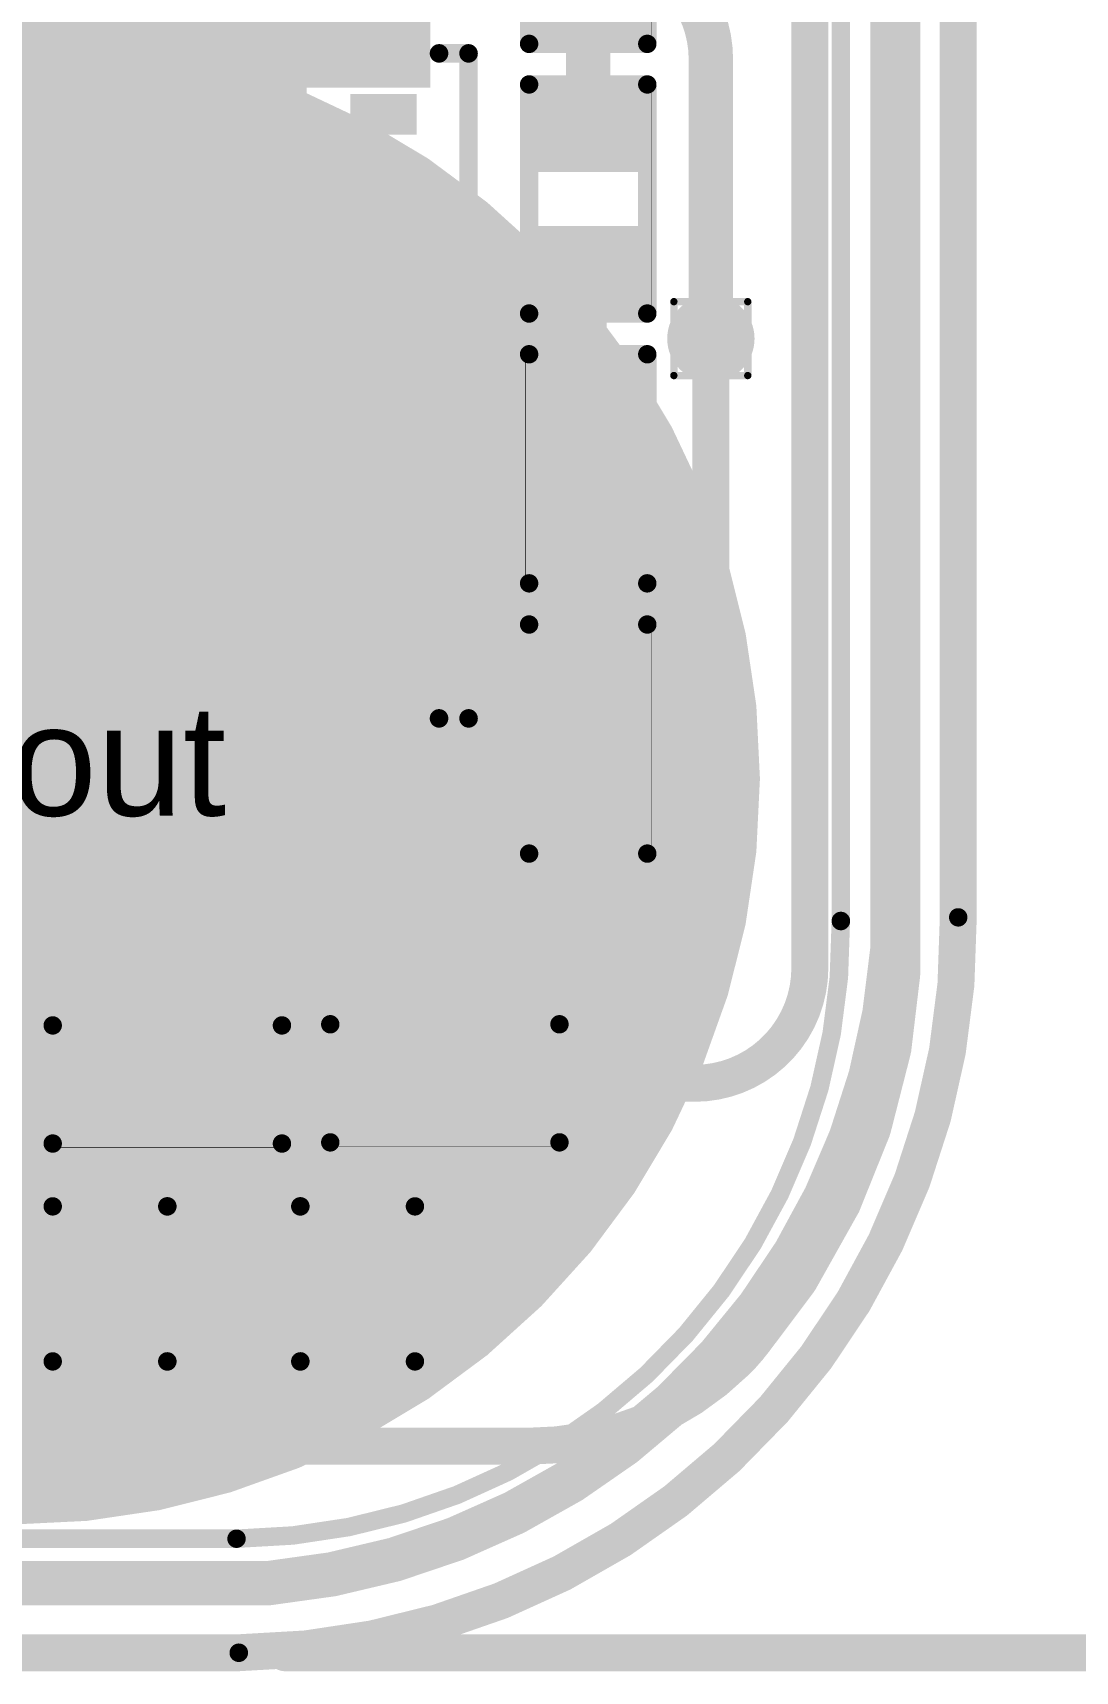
# Model space of a CAD drawing. Header units: inches. Extents: x 3 to 457, y -41 to 239.
# Drawn here: x 216.36 to 223.52, y -2.87 to 8.4 of the extents above; entities that cross this region are included whole.
import ezdxf

# ---------------------------------------------------------------- set-up
doc = ezdxf.new("R2010")
doc.units = ezdxf.units.IN
for name, color, linetype in [('Board Outline', 216, 'Continuous'), ('Bottom Layer', 5, 'Continuous'), ('Bottom Overlay', 54, 'Continuous'), ('Bottom Paste', 16, 'Continuous'), ('Bottom Solder', 6, 'Continuous'), ('Dimension', 6, 'Continuous'), ('Drill Drawing', 1, 'Continuous'), ('Fabrication', 76, 'Continuous'), ('Top Layer', 1, 'Continuous'), ('Top Overlay', 2, 'Continuous'), ('Top Paste', 8, 'Continuous'), ('Top Solder', 216, 'Continuous'), ('Via Holes', 16, 'Continuous')]:
    doc.layers.add(name, color=color, linetype=linetype)
doc.styles.add('Arial', font='', dxfattribs={"height": 0.2})
doc.styles.get('Arial').set_extended_font_data('Arial')

# ---------------------------------------------------------------- blocks, each defined once
blk = doc.blocks.new('TSSOP_14_113')
at = {"layer": 'Top Layer'}
for points in [[(-3.65, 2.175), (-2.15, 2.175), (-2.15, 1.725), (-3.65, 1.725)], [(2.15, 2.175), (3.65, 2.175), (3.65, 1.725), (2.15, 1.725)], [(-3.65, 1.525), (-2.15, 1.525), (-2.15, 1.075), (-3.65, 1.075)], [(2.15, 1.525), (3.65, 1.525), (3.65, 1.075), (2.15, 1.075)], [(-3.65, 0.875), (-2.15, 0.875), (-2.15, 0.425), (-3.65, 0.425)], [(2.15, 0.875), (3.65, 0.875), (3.65, 0.425), (2.15, 0.425)], [(-3.65, 0.225), (-2.15, 0.225), (-2.15, -0.225), (-3.65, -0.225)], [(2.15, 0.225), (3.65, 0.225), (3.65, -0.225), (2.15, -0.225)], [(-3.65, -0.425), (-2.15, -0.425), (-2.15, -0.875), (-3.65, -0.875)], [(2.15, -0.425), (3.65, -0.425), (3.65, -0.875), (2.15, -0.875)], [(-3.65, -1.075), (-2.15, -1.075), (-2.15, -1.525), (-3.65, -1.525)], [(2.15, -1.075), (3.65, -1.075), (3.65, -1.525), (2.15, -1.525)], [(-3.65, -1.725), (-2.15, -1.725), (-2.15, -2.175), (-3.65, -2.175)], [(2.15, -1.725), (3.65, -1.725), (3.65, -2.175), (2.15, -2.175)]]:
    blk.add_hatch(color=1, dxfattribs=at).paths.add_polyline_path(points)
at = {"layer": 'Top Overlay'}
blk.add_hatch(color=2, dxfattribs=at).paths.add_polyline_path([(-2.005, 1.727), (-1.725, 1.727), (-1.725, 2.184), (-2.005, 2.184)])
at = {"layer": 'Top Paste'}
for points in [[(-3.65, 2.175), (-2.15, 2.175), (-2.15, 1.725), (-3.65, 1.725)], [(2.15, 2.175), (3.65, 2.175), (3.65, 1.725), (2.15, 1.725)], [(-3.65, 1.525), (-2.15, 1.525), (-2.15, 1.075), (-3.65, 1.075)], [(2.15, 1.525), (3.65, 1.525), (3.65, 1.075), (2.15, 1.075)], [(-3.65, 0.875), (-2.15, 0.875), (-2.15, 0.425), (-3.65, 0.425)], [(2.15, 0.875), (3.65, 0.875), (3.65, 0.425), (2.15, 0.425)], [(-3.65, 0.225), (-2.15, 0.225), (-2.15, -0.225), (-3.65, -0.225)], [(2.15, 0.225), (3.65, 0.225), (3.65, -0.225), (2.15, -0.225)], [(-3.65, -0.425), (-2.15, -0.425), (-2.15, -0.875), (-3.65, -0.875)], [(2.15, -0.425), (3.65, -0.425), (3.65, -0.875), (2.15, -0.875)], [(-3.65, -1.075), (-2.15, -1.075), (-2.15, -1.525), (-3.65, -1.525)], [(2.15, -1.075), (3.65, -1.075), (3.65, -1.525), (2.15, -1.525)], [(-3.65, -1.725), (-2.15, -1.725), (-2.15, -2.175), (-3.65, -2.175)], [(2.15, -1.725), (3.65, -1.725), (3.65, -2.175), (2.15, -2.175)]]:
    blk.add_hatch(color=8, dxfattribs=at).paths.add_polyline_path(points)
at = {"layer": 'Top Solder'}
for points in [[(-3.752, 2.277), (-2.048, 2.277), (-2.048, 1.623), (-3.752, 1.623)], [(2.048, 2.277), (3.752, 2.277), (3.752, 1.623), (2.048, 1.623)], [(-3.752, 1.627), (-2.048, 1.627), (-2.048, 0.973), (-3.752, 0.973)], [(2.048, 1.627), (3.752, 1.627), (3.752, 0.973), (2.048, 0.973)], [(-3.752, 0.977), (-2.048, 0.977), (-2.048, 0.323), (-3.752, 0.323)], [(2.048, 0.977), (3.752, 0.977), (3.752, 0.323), (2.048, 0.323)], [(-3.752, 0.327), (-2.048, 0.327), (-2.048, -0.327), (-3.752, -0.327)], [(2.048, 0.327), (3.752, 0.327), (3.752, -0.327), (2.048, -0.327)], [(-3.752, -0.323), (-2.048, -0.323), (-2.048, -0.977), (-3.752, -0.977)], [(2.048, -0.323), (3.752, -0.323), (3.752, -0.977), (2.048, -0.977)], [(-3.752, -0.973), (-2.048, -0.973), (-2.048, -1.627), (-3.752, -1.627)], [(2.048, -0.973), (3.752, -0.973), (3.752, -1.627), (2.048, -1.627)], [(-3.752, -1.623), (-2.048, -1.623), (-2.048, -2.277), (-3.752, -2.277)], [(2.048, -1.623), (3.752, -1.623), (3.752, -2.277), (2.048, -2.277)]]:
    blk.add_hatch(color=216, dxfattribs=at).paths.add_polyline_path(points)
at = {"layer": 'Top Overlay'}
for points, const_width in [([(2.288, 2.54), (-2.284, 2.54)], 0.127), ([(-2.284, 2.337), (-2.284, 2.54)], 0.127), ([(2.288, 2.337), (2.288, 2.54)], 0.127), ([(-3.884, 1.956), (-4.011, 2.083)], 0.2), ([(-4.011, 1.829), (-4.011, 2.083)], 0.2), ([(-4.011, 1.829), (-3.884, 1.956)], 0.2), ([(-2.284, -2.54), (-2.284, -2.337)], 0.127), ([(2.288, -2.54), (2.288, -2.337)], 0.127), ([(2.288, -2.54), (-2.284, -2.54)], 0.127)]:
    blk.add_lwpolyline(points, dxfattribs=dict(at, const_width=const_width))
for points, const_width in [([(-2.316, 2.54, 1), (-2.252, 2.54, 1)], 0.0635), ([(-2.316, 2.54, 1), (-2.252, 2.54, 1)], 0.0635), ([(2.256, 2.54, 1), (2.32, 2.54, 1)], 0.0635), ([(2.256, 2.54, 1), (2.32, 2.54, 1)], 0.0635), ([(-2.316, 2.337, 1), (-2.252, 2.337, 1)], 0.0635), ([(2.256, 2.337, 1), (2.32, 2.337, 1)], 0.0635), ([(-4.061, 2.083, 1), (-3.961, 2.083, 1)], 0.1), ([(-4.061, 2.083, 1), (-3.961, 2.083, 1)], 0.1), ([(-3.934, 1.956, 1), (-3.834, 1.956, 1)], 0.1), ([(-3.934, 1.956, 1), (-3.834, 1.956, 1)], 0.1), ([(-4.061, 1.829, 1), (-3.961, 1.829, 1)], 0.1), ([(-4.061, 1.829, 1), (-3.961, 1.829, 1)], 0.1), ([(-2.316, -2.337, 1), (-2.252, -2.337, 1)], 0.0635), ([(2.256, -2.337, 1), (2.32, -2.337, 1)], 0.0635), ([(-2.316, -2.54, 1), (-2.252, -2.54, 1)], 0.0635), ([(-2.316, -2.54, 1), (-2.252, -2.54, 1)], 0.0635), ([(2.256, -2.54, 1), (2.32, -2.54, 1)], 0.0635), ([(2.256, -2.54, 1), (2.32, -2.54, 1)], 0.0635)]:
    blk.add_lwpolyline(points, format="xyb", close=True, dxfattribs=dict(at, const_width=const_width))
blk = doc.blocks.new('R___0402_223')
at = {"layer": 'Top Layer'}
for points in [[(-0.699, -0.318), (-0.699, 0.318), (-0.241, 0.318), (-0.241, -0.318)], [(0.241, -0.318), (0.241, 0.318), (0.699, 0.318), (0.699, -0.318)]]:
    blk.add_hatch(color=1, dxfattribs=at).paths.add_polyline_path(points)
at = {"layer": 'Top Paste'}
for points in [[(-0.699, -0.318), (-0.699, 0.318), (-0.241, 0.318), (-0.241, -0.318)], [(0.241, -0.318), (0.241, 0.318), (0.699, 0.318), (0.699, -0.318)]]:
    blk.add_hatch(color=8, dxfattribs=at).paths.add_polyline_path(points)
at = {"layer": 'Top Solder'}
for points in [[(-0.754, -0.373), (-0.754, 0.373), (-0.186, 0.373), (-0.186, -0.373)], [(0.186, -0.373), (0.186, 0.373), (0.754, 0.373), (0.754, -0.373)]]:
    blk.add_hatch(color=216, dxfattribs=at).paths.add_polyline_path(points)
at = {"layer": 'Top Overlay'}
for points, const_width in [([(-0.787, -0.406), (-0.787, 0.406)], 0.127), ([(-0.787, 0.406), (0.787, 0.406)], 0.127), ([(0.787, -0.406), (0.787, 0.406)], 0.127), ([(-0.787, -0.406), (0.787, -0.406)], 0.127), ([(-0.813, -0.432), (0.813, -0.432)], 0.00323)]:
    blk.add_lwpolyline(points, dxfattribs=dict(at, const_width=const_width))
for points, const_width in [([(-0.819, 0.406, 1), (-0.756, 0.406, 1)], 0.0635), ([(-0.819, 0.406, 1), (-0.756, 0.406, 1)], 0.0635), ([(0.756, 0.406, 1), (0.819, 0.406, 1)], 0.0635), ([(0.756, 0.406, 1), (0.819, 0.406, 1)], 0.0635), ([(-0.819, -0.406, 1), (-0.756, -0.406, 1)], 0.0635), ([(-0.819, -0.406, 1), (-0.756, -0.406, 1)], 0.0635), ([(-0.814, -0.432, 1), (-0.812, -0.432, 1)], 0.00161), ([(0.756, -0.406, 1), (0.819, -0.406, 1)], 0.0635), ([(0.756, -0.406, 1), (0.819, -0.406, 1)], 0.0635), ([(0.812, -0.432, 1), (0.814, -0.432, 1)], 0.00161)]:
    blk.add_lwpolyline(points, format="xyb", close=True, dxfattribs=dict(at, const_width=const_width))
blk = doc.blocks.new('R___0402_224')
at = {"layer": 'Top Layer'}
for points in [[(-0.699, -0.318), (-0.699, 0.318), (-0.241, 0.318), (-0.241, -0.318)], [(0.241, -0.318), (0.241, 0.318), (0.699, 0.318), (0.699, -0.318)]]:
    blk.add_hatch(color=1, dxfattribs=at).paths.add_polyline_path(points)
at = {"layer": 'Top Paste'}
for points in [[(-0.699, -0.318), (-0.699, 0.318), (-0.241, 0.318), (-0.241, -0.318)], [(0.241, -0.318), (0.241, 0.318), (0.699, 0.318), (0.699, -0.318)]]:
    blk.add_hatch(color=8, dxfattribs=at).paths.add_polyline_path(points)
at = {"layer": 'Top Solder'}
for points in [[(-0.754, -0.373), (-0.754, 0.373), (-0.186, 0.373), (-0.186, -0.373)], [(0.186, -0.373), (0.186, 0.373), (0.754, 0.373), (0.754, -0.373)]]:
    blk.add_hatch(color=216, dxfattribs=at).paths.add_polyline_path(points)
at = {"layer": 'Top Overlay'}
for points, const_width in [([(-0.787, 0.406), (-0.787, -0.406)], 0.127), ([(-0.787, 0.406), (0.787, 0.406)], 0.127), ([(0.787, 0.406), (0.787, -0.406)], 0.127), ([(-0.787, -0.406), (0.787, -0.406)], 0.127), ([(-0.813, -0.432), (0.813, -0.432)], 0.00323)]:
    blk.add_lwpolyline(points, dxfattribs=dict(at, const_width=const_width))
for points, const_width in [([(-0.819, 0.406, 1), (-0.756, 0.406, 1)], 0.0635), ([(-0.819, 0.406, 1), (-0.756, 0.406, 1)], 0.0635), ([(0.756, 0.406, 1), (0.819, 0.406, 1)], 0.0635), ([(0.756, 0.406, 1), (0.819, 0.406, 1)], 0.0635), ([(-0.819, -0.406, 1), (-0.756, -0.406, 1)], 0.0635), ([(-0.819, -0.406, 1), (-0.756, -0.406, 1)], 0.0635), ([(-0.814, -0.432, 1), (-0.812, -0.432, 1)], 0.00161), ([(0.756, -0.406, 1), (0.819, -0.406, 1)], 0.0635), ([(0.756, -0.406, 1), (0.819, -0.406, 1)], 0.0635), ([(0.812, -0.432, 1), (0.814, -0.432, 1)], 0.00161)]:
    blk.add_lwpolyline(points, format="xyb", close=True, dxfattribs=dict(at, const_width=const_width))
blk = doc.blocks.new('R___0402_225')
at = {"layer": 'Top Layer'}
for points in [[(-0.699, -0.318), (-0.699, 0.318), (-0.241, 0.318), (-0.241, -0.318)], [(0.241, -0.318), (0.241, 0.318), (0.699, 0.318), (0.699, -0.318)]]:
    blk.add_hatch(color=1, dxfattribs=at).paths.add_polyline_path(points)
at = {"layer": 'Top Paste'}
for points in [[(-0.699, -0.318), (-0.699, 0.318), (-0.241, 0.318), (-0.241, -0.318)], [(0.241, -0.318), (0.241, 0.318), (0.699, 0.318), (0.699, -0.318)]]:
    blk.add_hatch(color=8, dxfattribs=at).paths.add_polyline_path(points)
at = {"layer": 'Top Solder'}
for points in [[(-0.754, -0.373), (-0.754, 0.373), (-0.186, 0.373), (-0.186, -0.373)], [(0.186, -0.373), (0.186, 0.373), (0.754, 0.373), (0.754, -0.373)]]:
    blk.add_hatch(color=216, dxfattribs=at).paths.add_polyline_path(points)
at = {"layer": 'Top Overlay'}
for points, const_width in [([(-0.787, -0.406), (-0.787, 0.406)], 0.127), ([(-0.787, 0.406), (0.787, 0.406)], 0.127), ([(0.787, -0.406), (0.787, 0.406)], 0.127), ([(-0.787, -0.406), (0.787, -0.406)], 0.127), ([(-0.813, -0.432), (0.813, -0.432)], 0.00323)]:
    blk.add_lwpolyline(points, dxfattribs=dict(at, const_width=const_width))
for points, const_width in [([(-0.819, 0.406, 1), (-0.756, 0.406, 1)], 0.0635), ([(-0.819, 0.406, 1), (-0.756, 0.406, 1)], 0.0635), ([(0.756, 0.406, 1), (0.819, 0.406, 1)], 0.0635), ([(0.756, 0.406, 1), (0.819, 0.406, 1)], 0.0635), ([(-0.819, -0.406, 1), (-0.756, -0.406, 1)], 0.0635), ([(-0.819, -0.406, 1), (-0.756, -0.406, 1)], 0.0635), ([(-0.814, -0.432, 1), (-0.812, -0.432, 1)], 0.00161), ([(0.756, -0.406, 1), (0.819, -0.406, 1)], 0.0635), ([(0.756, -0.406, 1), (0.819, -0.406, 1)], 0.0635), ([(0.812, -0.432, 1), (0.814, -0.432, 1)], 0.00161)]:
    blk.add_lwpolyline(points, format="xyb", close=True, dxfattribs=dict(at, const_width=const_width))
blk = doc.blocks.new('R___0402_229')
at = {"layer": 'Top Layer'}
for points in [[(-0.699, -0.318), (-0.699, 0.318), (-0.241, 0.318), (-0.241, -0.318)], [(0.241, -0.318), (0.241, 0.318), (0.699, 0.318), (0.699, -0.318)]]:
    blk.add_hatch(color=1, dxfattribs=at).paths.add_polyline_path(points)
at = {"layer": 'Top Paste'}
for points in [[(-0.699, -0.318), (-0.699, 0.318), (-0.241, 0.318), (-0.241, -0.318)], [(0.241, -0.318), (0.241, 0.318), (0.699, 0.318), (0.699, -0.318)]]:
    blk.add_hatch(color=8, dxfattribs=at).paths.add_polyline_path(points)
at = {"layer": 'Top Solder'}
for points in [[(-0.754, -0.373), (-0.754, 0.373), (-0.186, 0.373), (-0.186, -0.373)], [(0.186, -0.373), (0.186, 0.373), (0.754, 0.373), (0.754, -0.373)]]:
    blk.add_hatch(color=216, dxfattribs=at).paths.add_polyline_path(points)
at = {"layer": 'Top Overlay'}
for points, const_width in [([(-0.787, 0.406), (-0.787, -0.406)], 0.127), ([(-0.787, 0.406), (0.787, 0.406)], 0.127), ([(0.787, 0.406), (0.787, -0.406)], 0.127), ([(-0.787, -0.406), (0.787, -0.406)], 0.127), ([(-0.813, -0.432), (0.813, -0.432)], 0.00323)]:
    blk.add_lwpolyline(points, dxfattribs=dict(at, const_width=const_width))
for points, const_width in [([(-0.819, 0.406, 1), (-0.756, 0.406, 1)], 0.0635), ([(-0.819, 0.406, 1), (-0.756, 0.406, 1)], 0.0635), ([(0.756, 0.406, 1), (0.819, 0.406, 1)], 0.0635), ([(0.756, 0.406, 1), (0.819, 0.406, 1)], 0.0635), ([(-0.819, -0.406, 1), (-0.756, -0.406, 1)], 0.0635), ([(-0.819, -0.406, 1), (-0.756, -0.406, 1)], 0.0635), ([(-0.814, -0.432, 1), (-0.812, -0.432, 1)], 0.00161), ([(0.756, -0.406, 1), (0.819, -0.406, 1)], 0.0635), ([(0.756, -0.406, 1), (0.819, -0.406, 1)], 0.0635), ([(0.812, -0.432, 1), (0.814, -0.432, 1)], 0.00161)]:
    blk.add_lwpolyline(points, format="xyb", close=True, dxfattribs=dict(at, const_width=const_width))
blk = doc.blocks.new('R___0402_230')
at = {"layer": 'Top Layer'}
for points in [[(-0.699, -0.318), (-0.699, 0.317), (-0.241, 0.317), (-0.241, -0.318)], [(0.241, -0.318), (0.241, 0.317), (0.699, 0.317), (0.699, -0.318)]]:
    blk.add_hatch(color=1, dxfattribs=at).paths.add_polyline_path(points)
at = {"layer": 'Top Paste'}
for points in [[(-0.699, -0.318), (-0.699, 0.317), (-0.241, 0.317), (-0.241, -0.318)], [(0.241, -0.318), (0.241, 0.317), (0.699, 0.317), (0.699, -0.318)]]:
    blk.add_hatch(color=8, dxfattribs=at).paths.add_polyline_path(points)
at = {"layer": 'Top Solder'}
for points in [[(-0.754, -0.373), (-0.754, 0.373), (-0.186, 0.373), (-0.186, -0.373)], [(0.186, -0.373), (0.186, 0.373), (0.754, 0.373), (0.754, -0.373)]]:
    blk.add_hatch(color=216, dxfattribs=at).paths.add_polyline_path(points)
at = {"layer": 'Top Overlay'}
for points, const_width in [([(0.787, 0.406), (-0.787, 0.406)], 0.127), ([(-0.787, -0.406), (-0.787, 0.406)], 0.127), ([(0.787, -0.406), (0.787, 0.406)], 0.127), ([(0.787, -0.406), (-0.787, -0.406)], 0.127), ([(0.813, -0.432), (-0.813, -0.432)], 0.00323)]:
    blk.add_lwpolyline(points, dxfattribs=dict(at, const_width=const_width))
for points, const_width in [([(-0.819, 0.406, 1), (-0.756, 0.406, 1)], 0.0635), ([(-0.819, 0.406, 1), (-0.756, 0.406, 1)], 0.0635), ([(0.756, 0.406, 1), (0.819, 0.406, 1)], 0.0635), ([(0.756, 0.406, 1), (0.819, 0.406, 1)], 0.0635), ([(-0.819, -0.406, 1), (-0.756, -0.406, 1)], 0.0635), ([(-0.819, -0.406, 1), (-0.756, -0.406, 1)], 0.0635), ([(-0.814, -0.432, 1), (-0.812, -0.432, 1)], 0.00161), ([(0.756, -0.406, 1), (0.819, -0.406, 1)], 0.0635), ([(0.756, -0.406, 1), (0.819, -0.406, 1)], 0.0635), ([(0.812, -0.432, 1), (0.814, -0.432, 1)], 0.00161)]:
    blk.add_lwpolyline(points, format="xyb", close=True, dxfattribs=dict(at, const_width=const_width))
blk = doc.blocks.new('R___0402_233')
at = {"layer": 'Top Layer'}
for points in [[(-0.699, -0.318), (-0.699, 0.318), (-0.241, 0.318), (-0.241, -0.318)], [(0.241, -0.318), (0.241, 0.318), (0.699, 0.318), (0.699, -0.318)]]:
    blk.add_hatch(color=1, dxfattribs=at).paths.add_polyline_path(points)
at = {"layer": 'Top Paste'}
for points in [[(-0.699, -0.318), (-0.699, 0.318), (-0.241, 0.318), (-0.241, -0.318)], [(0.241, -0.318), (0.241, 0.318), (0.699, 0.318), (0.699, -0.318)]]:
    blk.add_hatch(color=8, dxfattribs=at).paths.add_polyline_path(points)
at = {"layer": 'Top Solder'}
for points in [[(-0.754, -0.373), (-0.754, 0.373), (-0.186, 0.373), (-0.186, -0.373)], [(0.186, -0.373), (0.186, 0.373), (0.754, 0.373), (0.754, -0.373)]]:
    blk.add_hatch(color=216, dxfattribs=at).paths.add_polyline_path(points)
at = {"layer": 'Top Overlay'}
for points, const_width in [([(-0.787, 0.406), (-0.787, -0.406)], 0.127), ([(-0.787, 0.406), (0.787, 0.406)], 0.127), ([(0.787, 0.406), (0.787, -0.406)], 0.127), ([(-0.787, -0.406), (0.787, -0.406)], 0.127), ([(-0.813, -0.432), (0.813, -0.432)], 0.00323)]:
    blk.add_lwpolyline(points, dxfattribs=dict(at, const_width=const_width))
for points, const_width in [([(-0.819, 0.406, 1), (-0.756, 0.406, 1)], 0.0635), ([(-0.819, 0.406, 1), (-0.756, 0.406, 1)], 0.0635), ([(0.756, 0.406, 1), (0.819, 0.406, 1)], 0.0635), ([(0.756, 0.406, 1), (0.819, 0.406, 1)], 0.0635), ([(-0.819, -0.406, 1), (-0.756, -0.406, 1)], 0.0635), ([(-0.819, -0.406, 1), (-0.756, -0.406, 1)], 0.0635), ([(-0.814, -0.432, 1), (-0.812, -0.432, 1)], 0.00161), ([(0.756, -0.406, 1), (0.819, -0.406, 1)], 0.0635), ([(0.756, -0.406, 1), (0.819, -0.406, 1)], 0.0635), ([(0.812, -0.432, 1), (0.814, -0.432, 1)], 0.00161)]:
    blk.add_lwpolyline(points, format="xyb", close=True, dxfattribs=dict(at, const_width=const_width))
blk = doc.blocks.new('SEMG_PAD_B_247')
at = {"layer": 'Bottom Layer'}
h = blk.add_hatch(color=5, dxfattribs=at)
edge = h.paths.add_edge_path()
edge.add_arc((0, 9.987), 5, 0, 360)
at = {"layer": 'Bottom Paste'}
h = blk.add_hatch(color=16, dxfattribs=at)
edge = h.paths.add_edge_path()
edge.add_arc((0, 9.987), 5, 0, 360)
at = {"layer": 'Bottom Solder'}
h = blk.add_hatch(color=6, dxfattribs=at)
edge = h.paths.add_edge_path()
edge.add_arc((0, 9.987), 5.102, 0, 360)
at = {"layer": 'Bottom Overlay', "const_width": 0.127}
blk.add_lwpolyline([(-5.683, 10.966, -0.414214), (-1.531, 15.213)], format="xyb", dxfattribs=at)
for points in [[(1.531, 15.213), (-1.531, 15.213)], [(-5.683, 10.966), (-5.683, -10.966)]]:
    blk.add_lwpolyline(points, dxfattribs=at)
at = {"layer": 'Bottom Overlay', "const_width": 0.0635}
for points in [[(-1.562, 15.213, 1), (-1.499, 15.213, 1)], [(-1.562, 15.213, 1), (-1.499, 15.213, 1)], [(-5.715, 10.966, 1), (-5.651, 10.966, 1)], [(-5.715, 10.966, 1), (-5.651, 10.966, 1)]]:
    blk.add_lwpolyline(points, format="xyb", close=True, dxfattribs=at)
blk = doc.blocks.new('C___0603_293')
at = {"layer": 'Top Layer'}
for points in [[(-0.381, 0.445), (-0.381, -0.445), (-1.143, -0.445), (-1.143, 0.445)], [(1.143, 0.445), (1.143, -0.445), (0.381, -0.445), (0.381, 0.445)]]:
    blk.add_hatch(color=1, dxfattribs=at).paths.add_polyline_path(points)
at = {"layer": 'Top Paste'}
for points in [[(-0.381, 0.445), (-0.381, -0.445), (-1.143, -0.445), (-1.143, 0.445)], [(1.143, 0.445), (1.143, -0.445), (0.381, -0.445), (0.381, 0.445)]]:
    blk.add_hatch(color=8, dxfattribs=at).paths.add_polyline_path(points)
at = {"layer": 'Top Solder'}
for points in [[(-0.321, 0.504), (-0.321, -0.504), (-1.203, -0.504), (-1.203, 0.504)], [(1.203, 0.504), (1.203, -0.504), (0.321, -0.504), (0.321, 0.504)]]:
    blk.add_hatch(color=216, dxfattribs=at).paths.add_polyline_path(points)
at = {"layer": 'Top Overlay', "const_width": 0.127}
for points in [[(-1.245, -0.533), (-1.245, 0.533)], [(-1.245, 0.533), (-0.457, 0.533)], [(0.457, 0.533), (1.245, 0.533)], [(1.245, -0.533), (1.245, 0.533)], [(-1.245, -0.533), (-0.457, -0.533)], [(0.457, -0.533), (1.245, -0.533)]]:
    blk.add_lwpolyline(points, dxfattribs=at)
at = {"layer": 'Top Overlay', "const_width": 0.0635}
for points in [[(-1.276, 0.533, 1), (-1.213, 0.533, 1)], [(-1.276, 0.533, 1), (-1.213, 0.533, 1)], [(-0.489, 0.533, 1), (-0.425, 0.533, 1)], [(0.425, 0.533, 1), (0.489, 0.533, 1)], [(1.213, 0.533, 1), (1.276, 0.533, 1)], [(1.213, 0.533, 1), (1.276, 0.533, 1)], [(-1.276, -0.533, 1), (-1.213, -0.533, 1)], [(-1.276, -0.533, 1), (-1.213, -0.533, 1)], [(-0.489, -0.533, 1), (-0.425, -0.533, 1)], [(0.425, -0.533, 1), (0.489, -0.533, 1)], [(1.213, -0.533, 1), (1.276, -0.533, 1)], [(1.213, -0.533, 1), (1.276, -0.533, 1)]]:
    blk.add_lwpolyline(points, format="xyb", close=True, dxfattribs=at)

msp = doc.modelspace()

# ---------------------------------------------------------------- hatches: boundary and pattern name
at = {"layer": 'Bottom Layer'}
h = msp.add_hatch(color=5, dxfattribs=at)
edge = h.paths.add_edge_path()
edge.add_arc((221.019, 6.296), 0.3, 0, 360)
at = {"layer": 'Top Layer'}
h = msp.add_hatch(color=1, dxfattribs=at)
edge = h.paths.add_edge_path()
edge.add_arc((221.019, 6.296), 0.3, 0, 360)
at = {"layer": 'Via Holes'}
h = msp.add_hatch(color=7, dxfattribs=at)
edge = h.paths.add_edge_path()
edge.add_arc((221.019, 6.296), 0.15, 0, 360)

# ---------------------------------------------------------------- linework, layer by layer
at = {"layer": 'Board Outline', "const_width": 0.127}
for points in [[(222.712, 24.21), (222.719, 2.317)], [(214.696, -2.739), (217.775, -2.739)]]:
    msp.add_lwpolyline(points, dxfattribs=at)
msp.add_lwpolyline([(222.719, 2.317, -0.414214), (217.775, -2.739)], format="xyb", dxfattribs=at)
at = {"layer": 'Board Outline', "const_width": 0.0635}
for points in [[(222.687, 2.317, 1), (222.75, 2.317, 1)], [(222.687, 2.317, 1), (222.75, 2.317, 1)], [(217.743, -2.739, 1), (217.807, -2.739, 1)], [(217.743, -2.739, 1), (217.807, -2.739, 1)]]:
    msp.add_lwpolyline(points, format="xyb", close=True, dxfattribs=at)
at = {"layer": 'Bottom Layer', "const_width": 0.305}
for points in [[(222.266, 2.093), (222.266, 13.245)], [(221.019, 6.296), (221.019, 8.216)], [(214.955, -2.261), (217.976, -2.261)]]:
    msp.add_lwpolyline(points, dxfattribs=at)
for points in [[(220.218, 9.017, -0.414214), (221.019, 8.216)], [(222.266, 2.093, -0.365519), (217.976, -2.261)]]:
    msp.add_lwpolyline(points, format="xyb", dxfattribs=at)
at = {"layer": 'Bottom Layer', "const_width": 0.152}
for points in [[(220.942, 8.216, 1), (221.095, 8.216, 1)], [(220.942, 8.216, 1), (221.095, 8.216, 1)], [(220.942, 6.296, 1), (221.095, 6.296, 1)], [(222.19, 2.093, 1), (222.342, 2.093, 1)], [(222.19, 2.093, 1), (222.342, 2.093, 1)], [(217.9, -2.261, 1), (218.052, -2.261, 1)], [(217.9, -2.261, 1), (218.052, -2.261, 1)]]:
    msp.add_lwpolyline(points, format="xyb", close=True, dxfattribs=at)
at = {"layer": 'Dimension', "const_width": 0.254}
msp.add_lwpolyline([(218.093, -2.739), (250.342, -2.739)], dxfattribs=at)
at = {"layer": 'Dimension', "const_width": 0.127}
msp.add_lwpolyline([(218.029, -2.739, 1), (218.156, -2.739, 1)], format="xyb", close=True, dxfattribs=at)
at = {"layer": 'Drill Drawing', "const_width": 0.0508}
for points in [[(220.765, 6.55), (221.273, 6.55)], [(220.765, 6.042), (220.765, 6.55)], [(221.273, 6.042), (221.273, 6.55)], [(220.765, 6.042), (221.273, 6.042)]]:
    msp.add_lwpolyline(points, dxfattribs=at)
at = {"layer": 'Drill Drawing', "const_width": 0.0254}
for points in [[(220.752, 6.55, 1), (220.777, 6.55, 1)], [(220.752, 6.55, 1), (220.777, 6.55, 1)], [(221.26, 6.55, 1), (221.285, 6.55, 1)], [(221.26, 6.55, 1), (221.285, 6.55, 1)], [(220.752, 6.042, 1), (220.777, 6.042, 1)], [(220.752, 6.042, 1), (220.777, 6.042, 1)], [(221.26, 6.042, 1), (221.285, 6.042, 1)], [(221.26, 6.042, 1), (221.285, 6.042, 1)]]:
    msp.add_lwpolyline(points, format="xyb", close=True, dxfattribs=at)
at = {"layer": 'Fabrication', "const_width": 0.254}
for points in [[(222.719, 24.173), (222.719, 2.317)], [(214.696, -2.739), (217.775, -2.739)]]:
    msp.add_lwpolyline(points, dxfattribs=at)
at = {"layer": 'Fabrication'}
for points, const_width in [([(221.229, 3.27, 1), (211.229, 3.27, 1)], 0.254), ([(221.166, 3.27, 1), (221.293, 3.27, 1)], 0.127), ([(222.655, 2.317, 1), (222.782, 2.317, 1)], 0.127), ([(222.655, 2.317, 1), (222.782, 2.317, 1)], 0.127), ([(217.712, -2.739, 1), (217.839, -2.739, 1)], 0.127), ([(217.712, -2.739, 1), (217.839, -2.739, 1)], 0.127)]:
    msp.add_lwpolyline(points, format="xyb", close=True, dxfattribs=dict(at, const_width=const_width))
at = {"layer": 'Fabrication', "const_width": 0.254}
msp.add_lwpolyline([(222.719, 2.317, -0.414214), (217.775, -2.739)], format="xyb", dxfattribs=at)
at = {"layer": 'Top Layer'}
for points, const_width in [([(222.331, 1.943), (222.331, 12.178)], 0.254), ([(221.699, 1.969), (221.699, 11.41)], 0.254), ([(217.464, 7.256), (217.464, 8.873)], 0.254), ([(218.114, 6.296), (218.114, 8.873)], 0.254), ([(220.176, 7.726), (220.176, 8.64)], 0.305), ([(212.112, 6.858), (217.066, 6.858)], 0.254), ([(220.176, 6.787), (220.307, 6.787)], 0.254), ([(220.176, 5.871), (220.176, 6.787)], 0.254), ([(221.019, 4.514), (221.019, 6.296)], 0.254), ([(218.539, 5.871), (220.074, 5.871)], 0.254), ([(216.555, 4.931), (219.152, 4.931)], 0.254), ([(219.152, 4.931), (220.176, 4.931)], 0.254), ([(218.764, 3.327), (218.764, 4.797)], 0.254), ([(220.163, 4.013), (220.518, 4.013)], 0.254), ([(216.814, 1.168), (216.814, 3.073)], 0.254), ([(217.464, 1.882), (217.464, 3.073)], 0.254), ([(218.114, 3.073), (218.764, 3.073)], 0.381), ([(218.764, 3.073), (220.176, 3.073)], 0.254), ([(222.269, 1.409), (222.329, 1.913)], 0.254), ([(222.129, 0.861), (222.269, 1.409)], 0.254), ([(216.814, 0.089), (216.814, 1.168)], 0.254), ([(217.758, 1.172), (218.59, 1.172)], 0.254), ([(218.59, 1.172), (218.594, 1.176)], 0.254), ([(218.721, 0.015), (218.721, 1.176)], 0.254), ([(219.661, 1.176), (220.906, 1.176)], 0.254), ([(221.922, 0.347), (222.129, 0.861)], 0.254), ([(221.626, -0.181), (221.922, 0.347)], 0.254), ([(218.503, 0.057), (218.537, 0.057)], 0.254), ([(218.503, -0.203), (218.721, 0.015)], 0.254), ([(216.979, -0.203), (216.979, -0.076)], 0.254), ([(216.979, -0.949), (216.979, -0.203)], 0.254), ([(221.319, -0.59), (221.626, -0.181)], 0.254), ([(217.349, -1.318), (219.764, -1.318)], 0.254)]:
    msp.add_lwpolyline(points, dxfattribs=dict(at, const_width=const_width))
for points, const_width in [([(220.1, 7.726, 1), (220.252, 7.726, 1)], 0.152), ([(217.401, 7.256, 1), (217.528, 7.256, 1)], 0.127), ([(217.401, 7.256, 1), (217.528, 7.256, 1)], 0.127), ([(217.002, 6.858, 1), (217.129, 6.858, 1)], 0.127), ([(217.002, 6.858, 1), (217.129, 6.858, 1)], 0.127), ([(220.113, 6.787, 1), (220.24, 6.787, 1)], 0.127), ([(220.113, 6.787, 1), (220.24, 6.787, 1)], 0.127), ([(220.244, 6.787, 1), (220.371, 6.787, 1)], 0.127), ([(218.051, 6.296, 1), (218.178, 6.296, 1)], 0.127), ([(218.051, 6.296, 1), (218.178, 6.296, 1)], 0.127), ([(220.955, 6.296, 1), (221.082, 6.296, 1)], 0.127), ([(218.476, 5.871, 1), (218.603, 5.871, 1)], 0.127), ([(218.476, 5.871, 1), (218.603, 5.871, 1)], 0.127), ([(220.011, 5.871, 1), (220.138, 5.871, 1)], 0.127), ([(220.113, 5.871, 1), (220.24, 5.871, 1)], 0.127), ([(216.491, 4.931, 1), (216.618, 4.931, 1)], 0.127), ([(216.491, 4.931, 1), (216.618, 4.931, 1)], 0.127), ([(218.313, 4.931, 1), (218.44, 4.931, 1)], 0.127), ([(219.089, 4.931, 1), (219.216, 4.931, 1)], 0.127), ([(219.089, 4.931, 1), (219.216, 4.931, 1)], 0.127), ([(219.089, 4.931, 1), (219.216, 4.931, 1)], 0.127), ([(220.113, 4.931, 1), (220.24, 4.931, 1)], 0.127), ([(218.701, 4.797, 1), (218.828, 4.797, 1)], 0.127), ([(218.701, 4.543, 1), (218.828, 4.543, 1)], 0.127), ([(218.701, 4.543, 1), (218.828, 4.543, 1)], 0.127), ([(220.955, 4.514, 1), (221.082, 4.514, 1)], 0.127), ([(220.955, 4.514, 1), (221.082, 4.514, 1)], 0.127), ([(220.1, 4.013, 1), (220.227, 4.013, 1)], 0.127), ([(220.455, 4.013, 1), (220.582, 4.013, 1)], 0.127), ([(220.455, 4.013, 1), (220.582, 4.013, 1)], 0.127), ([(218.701, 3.327, 1), (218.828, 3.327, 1)], 0.127), ([(216.751, 3.073, 1), (216.878, 3.073, 1)], 0.127), ([(217.401, 3.073, 1), (217.528, 3.073, 1)], 0.127), ([(218.019, 3.073, 1), (218.21, 3.073, 1)], 0.191), ([(218.669, 3.073, 1), (218.86, 3.073, 1)], 0.191), ([(218.701, 3.073, 1), (218.828, 3.073, 1)], 0.127), ([(220.113, 3.073, 1), (220.24, 3.073, 1)], 0.127), ([(221.635, 1.969, 1), (221.762, 1.969, 1)], 0.127), ([(221.635, 1.969, 1), (221.762, 1.969, 1)], 0.127), ([(222.266, 1.913, 1), (222.393, 1.913, 1)], 0.127), ([(222.266, 1.913, 1), (222.393, 1.913, 1)], 0.127), ([(222.268, 1.943, 1), (222.395, 1.943, 1)], 0.127), ([(222.268, 1.943, 1), (222.395, 1.943, 1)], 0.127), ([(217.401, 1.882, 1), (217.528, 1.882, 1)], 0.127), ([(217.401, 1.882, 1), (217.528, 1.882, 1)], 0.127), ([(217.499, 1.449, 1), (217.626, 1.449, 1)], 0.127), ([(217.499, 1.449, 1), (217.626, 1.449, 1)], 0.127), ([(222.205, 1.409, 1), (222.332, 1.409, 1)], 0.127), ([(222.205, 1.409, 1), (222.332, 1.409, 1)], 0.127), ([(216.751, 1.168, 1), (216.878, 1.168, 1)], 0.127), ([(216.751, 1.168, 1), (216.878, 1.168, 1)], 0.127), ([(217.691, 1.176, 1), (217.818, 1.176, 1)], 0.127), ([(217.691, 1.176, 1), (217.818, 1.176, 1)], 0.127), ([(217.695, 1.172, 1), (217.822, 1.172, 1)], 0.127), ([(217.695, 1.172, 1), (217.822, 1.172, 1)], 0.127), ([(218.527, 1.172, 1), (218.654, 1.172, 1)], 0.127), ([(218.527, 1.172, 1), (218.654, 1.172, 1)], 0.127), ([(218.531, 1.176, 1), (218.658, 1.176, 1)], 0.127), ([(218.658, 1.176, 1), (218.785, 1.176, 1)], 0.127), ([(219.598, 1.176, 1), (219.725, 1.176, 1)], 0.127), ([(220.842, 1.176, 1), (220.969, 1.176, 1)], 0.127), ([(220.842, 1.176, 1), (220.969, 1.176, 1)], 0.127), ([(222.065, 0.861, 1), (222.192, 0.861, 1)], 0.127), ([(222.065, 0.861, 1), (222.192, 0.861, 1)], 0.127), ([(221.859, 0.347, 1), (221.986, 0.347, 1)], 0.127), ([(221.859, 0.347, 1), (221.986, 0.347, 1)], 0.127), ([(216.751, 0.089, 1), (216.878, 0.089, 1)], 0.127), ([(216.751, 0.089, 1), (216.878, 0.089, 1)], 0.127), ([(218.44, 0.057, 1), (218.567, 0.057, 1)], 0.127), ([(218.474, 0.057, 1), (218.601, 0.057, 1)], 0.127), ([(218.658, 0.015, 1), (218.785, 0.015, 1)], 0.127), ([(218.658, 0.015, 1), (218.785, 0.015, 1)], 0.127), ([(216.916, -0.076, 1), (217.043, -0.076, 1)], 0.127), ([(216.916, -0.076, 1), (217.043, -0.076, 1)], 0.127), ([(216.916, -0.203, 1), (217.043, -0.203, 1)], 0.127), ([(216.916, -0.203, 1), (217.043, -0.203, 1)], 0.127), ([(218.44, -0.203, 1), (218.567, -0.203, 1)], 0.127), ([(221.562, -0.181, 1), (221.689, -0.181, 1)], 0.127), ([(221.562, -0.181, 1), (221.689, -0.181, 1)], 0.127), ([(221.256, -0.59, 1), (221.383, -0.59, 1)], 0.127), ([(221.256, -0.59, 1), (221.383, -0.59, 1)], 0.127), ([(221.129, -0.735, 1), (221.256, -0.735, 1)], 0.127), ([(221.129, -0.735, 1), (221.256, -0.735, 1)], 0.127), ([(216.916, -0.949, 1), (217.043, -0.949, 1)], 0.127), ([(216.916, -0.949, 1), (217.043, -0.949, 1)], 0.127), ([(217.285, -1.318, 1), (217.412, -1.318, 1)], 0.127), ([(217.285, -1.318, 1), (217.412, -1.318, 1)], 0.127), ([(219.7, -1.318, 1), (219.827, -1.318, 1)], 0.127), ([(219.7, -1.319, 1), (219.827, -1.319, 1)], 0.127)]:
    msp.add_lwpolyline(points, format="xyb", close=True, dxfattribs=dict(at, const_width=const_width))
at = {"layer": 'Top Layer', "const_width": 0.254}
for points in [[(217.464, 7.256, -0.414214), (217.066, 6.858)], [(218.539, 5.871, -0.414214), (218.114, 6.296)], [(216.164, 4.541, -0.414214), (216.555, 4.931)], [(218.377, 4.931, -0.414214), (218.764, 4.543)], [(218.764, 4.543, -0.414214), (219.152, 4.931)], [(221.019, 4.514, -0.414214), (220.518, 4.013)], [(221.699, 1.969, -0.414214), (220.906, 1.176)], [(222.331, 1.943, -0.029593), (222.329, 1.913)], [(217.563, 1.449, -0.111993), (217.464, 1.882)], [(217.754, 1.176, -0.083597), (217.563, 1.449)], [(217.758, 1.172, -0.001418), (217.754, 1.176)], [(216.979, -0.076, -0.414214), (216.814, 0.089)], [(221.319, -0.59, -0.03687), (221.193, -0.735)], [(221.193, -0.735, -0.196681), (219.764, -1.319)], [(217.349, -1.318, -0.414214), (216.979, -0.949)]]:
    msp.add_lwpolyline(points, format="xyb", dxfattribs=at)

# ---------------------------------------------------------------- block references
for name, p, rotation in [('SEMG_PAD_B_247', (216.229, 13.258), 180), ('TSSOP_14_113', (216.814, 5.973), 270), ('R___0402_229', (220.176, 9.11), 90), ('R___0402_233', (220.176, 7.256), 90), ('R___0402_230', (220.176, 5.401), 270), ('R___0402_224', (220.176, 3.543), 90)]:
    msp.add_blockref(name, p, dxfattribs=dict(rotation=rotation))
for name, p in [('R___0402_223', (217.284, 1.168)), ('R___0402_225', (219.191, 1.176)), ('C___0603_293', (217.741, -0.203))]:
    msp.add_blockref(name, p)

# ---------------------------------------------------------------- texts
at = {"layer": 'Fabrication', "style": 'Arial'}
msp.add_text('Cut-out', height=0.762, dxfattribs=at).set_placement((214.197, 3.016))

doc.saveas('drawing.dxf')
